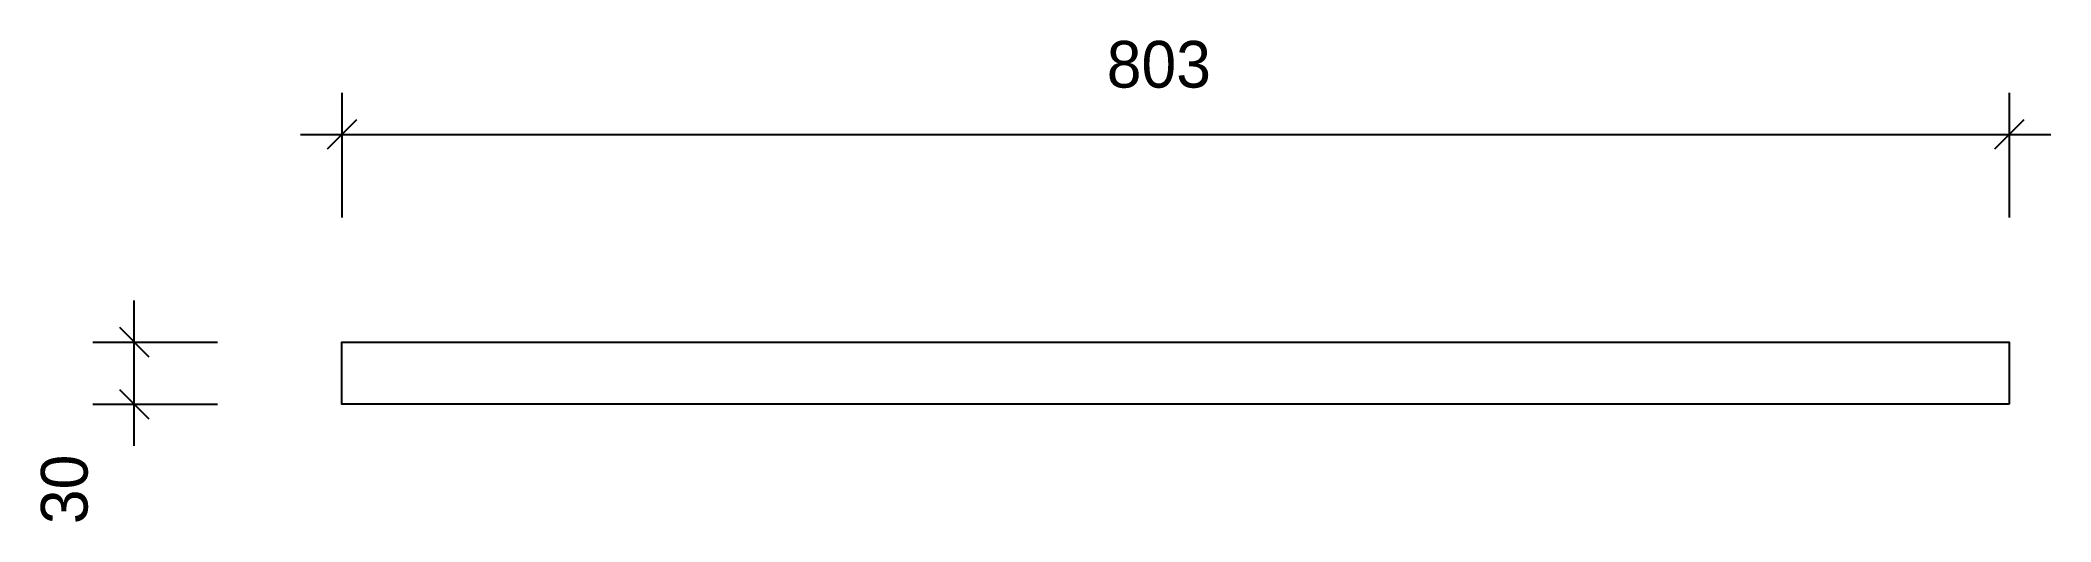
# Model space of a CAD drawing. Header units: millimetres. Extents: x -145 to 823, y -57 to 175.
import ezdxf
from ezdxf.enums import TextEntityAlignment as Align

# ---------------------------------------------------------------- set-up
doc = ezdxf.new("R2010")
doc.units = ezdxf.units.MM
for name, color, linetype in [('CONTOUR', 7, 'CONTINUOUS'), ('DIMLINES', 7, 'CONTINUOUS'), ('DIMLINESTEXT', 7, 'CONTINUOUS')]:
    doc.layers.add(name, color=color, linetype=linetype)

msp = doc.modelspace()

# ---------------------------------------------------------------- linework, layer by layer
at = {"layer": 'CONTOUR', "color": 0, "linetype": '0'}
msp.add_lwpolyline([(803.222, 0), (0, 0), (0, 30), (803.222, 30), (803.222, 0)], dxfattribs=at)
at = {"layer": 'DIMLINES', "color": 0}
for p, q in [((0, 150), (0, 90)), ((803.222, 150), (803.222, 90)), ((7.071, 137.071), (-7.071, 122.929)), ((810.293, 137.071), (796.151, 122.929)), ((-20, 130), (823.222, 130)), ((-100, -20), (-100, 50)), ((-120, 30), (-60, 30)), ((-107.071, 37.071), (-92.929, 22.929)), ((-120, 0), (-60, 0)), ((-107.071, 7.071), (-92.929, -7.071))]:
    msp.add_line(p, q, dxfattribs=at)

# ---------------------------------------------------------------- texts
at = {"layer": 'DIMLINESTEXT'}
msp.add_text('803', height=22.5, dxfattribs=at).set_placement((368.445, 175), align=Align.TOP_LEFT)
msp.add_text('30', height=22.5, rotation=90, dxfattribs=at).set_placement((-145, -57.721), align=Align.TOP_LEFT)

doc.saveas('drawing.dxf')
